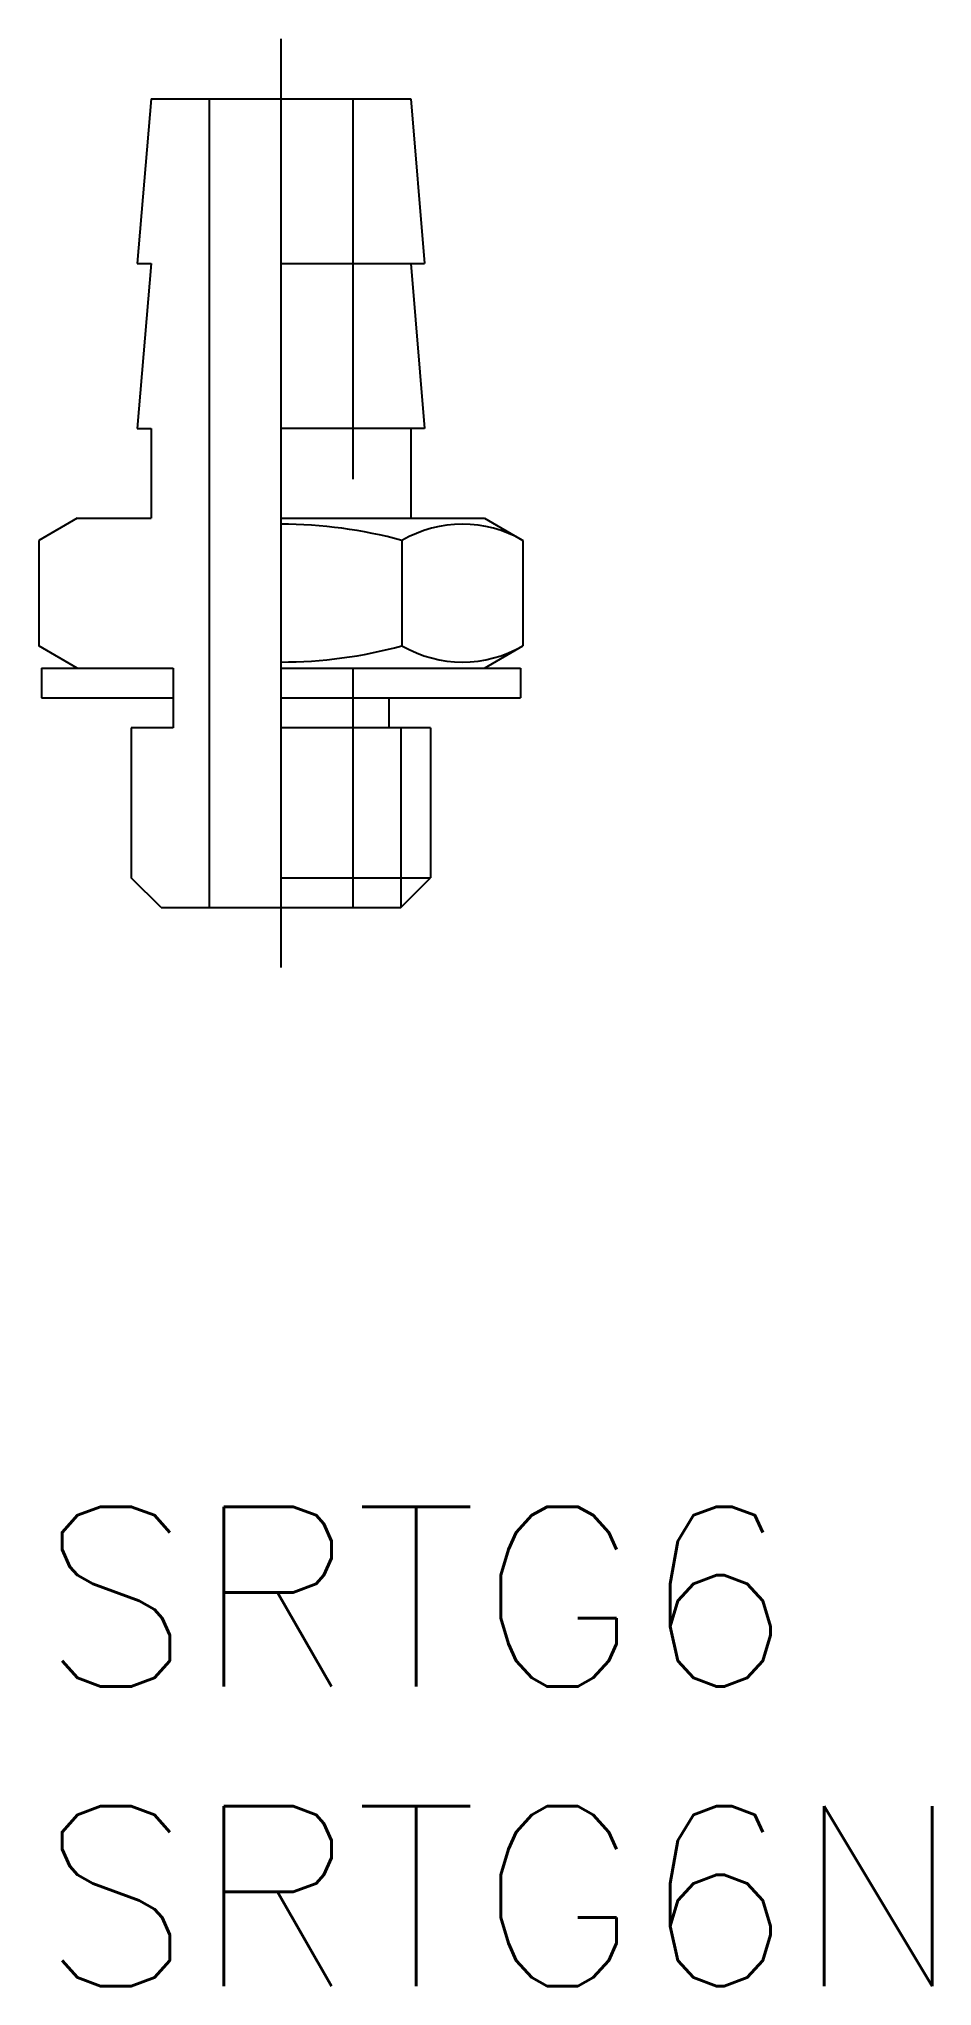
# Model space of a CAD drawing. Extents: x 0 to 14.9, y -8 to 24.5.
import ezdxf

# ---------------------------------------------------------------- set-up
doc = ezdxf.new("R2010")
doc.units = 0
doc.header["$LTSCALE"] = 0.5
doc.linetypes.add('CENTER', pattern=[50.8, 31.75, -6.35, 6.35, -6.35])
doc.linetypes.add('DASHED', pattern=[19.05, 12.7, -6.35])
for name, color, linetype in [('MSM_CENTER', 1, 'CENTER'), ('MSM_CONTINUOUS', 7, 'CONTINUOUS'), ('MSM_DASHED', 4, 'DASHED'), ('MSM_NARROW', 5, 'CONTINUOUS'), ('MSM_PART_NUMBER', 7, 'CONTINUOUS')]:
    doc.layers.add(name, color=color, linetype=linetype)
doc.styles.get("Standard").update_dxf_attribs({"font": 'txt.shx', "height": 3, "bigfont": 'bigfont.shx'})

# ---------------------------------------------------------------- blocks, each defined once
blk = doc.blocks.new('*U2')
at = {"layer": 'MSM_PART_NUMBER'}
blk.add_text('SRTG6', height=3, dxfattribs=at).set_placement((0, -3))
blk = doc.blocks.new('*U3')
at = {"layer": 'MSM_PART_NUMBER'}
blk.add_text('SRTG6N', height=3, dxfattribs=at).set_placement((0, -8))

msp = doc.modelspace()

# ---------------------------------------------------------------- linework, layer by layer
at = {"layer": 'MSM_CENTER'}
msp.add_line((4.041, 24.5), (4.041, 9), dxfattribs=at)
at = {"layer": 'MSM_CONTINUOUS'}
for p, q in [((1.872, 23.5), (1.641, 20.75)), ((1.872, 23.5), (6.211, 23.5)), ((2.841, 23.5), (2.841, 10)), ((6.211, 23.5), (6.441, 20.75)), ((1.641, 20.75), (1.872, 20.75)), ((1.872, 20.75), (1.641, 18)), ((4.041, 20.75), (6.441, 20.75)), ((6.211, 20.75), (6.441, 18)), ((1.641, 18), (1.872, 18)), ((1.872, 18), (1.872, 16.5)), ((6.441, 18), (4.041, 18)), ((6.211, 18), (6.211, 16.5)), ((0.641, 16.5), (0, 16.13)), ((0.641, 16.5), (1.872, 16.5)), ((4.041, 16.5), (7.441, 16.5)), ((7.441, 16.5), (8.083, 16.13)), ((0, 16.13), (0, 14.37)), ((6.062, 16.13), (6.062, 14.37)), ((8.083, 16.13), (8.083, 14.37)), ((0.641, 14), (0, 14.37)), ((7.441, 14), (8.083, 14.37)), ((0.041, 14), (2.241, 14)), ((0.041, 14), (0.041, 13.5)), ((2.241, 14), (2.241, 13)), ((4.041, 14), (8.041, 14)), ((4.916, 14), (4.916, 14)), ((5.791, 14), (5.792, 14)), ((8.041, 14), (8.041, 13.5)), ((0.041, 13.5), (2.241, 13.5)), ((4.041, 13.5), (8.041, 13.5)), ((5.841, 13.5), (5.841, 13)), ((1.541, 13), (1.541, 10.5)), ((2.241, 13), (1.541, 13)), ((6.541, 13), (4.041, 13)), ((6.541, 13), (6.541, 10.5)), ((2.041, 10), (1.541, 10.5)), ((4.041, 10.5), (6.541, 10.5)), ((6.041, 10), (6.541, 10.5)), ((2.041, 10), (6.041, 10))]:
    msp.add_line(p, q, dxfattribs=at)
for centre, radius, start, end in [((4.041, 8.713), 7.687, 74.7599, 90), ((7.073, 14.377), 2.023, 60.0406, 119.9593), ((4.041, 21.787), 7.687, 270, 285.24), ((7.073, 16.123), 2.023, 240.0407, 299.9594)]:
    msp.add_arc(centre, radius, start, end, dxfattribs=at)
at = {"layer": 'MSM_DASHED'}
msp.add_line((5.241, 23.5), (5.241, 10), dxfattribs=at)
at = {"layer": 'MSM_NARROW'}
msp.add_line((6.041, 13), (6.041, 10), dxfattribs=at)

# ---------------------------------------------------------------- block references
at = {"layer": 'MSM_CONTINUOUS'}
for name in ['*U2', '*U3']:
    msp.add_blockref(name, (0, 0), dxfattribs=at)

doc.saveas('drawing.dxf')
